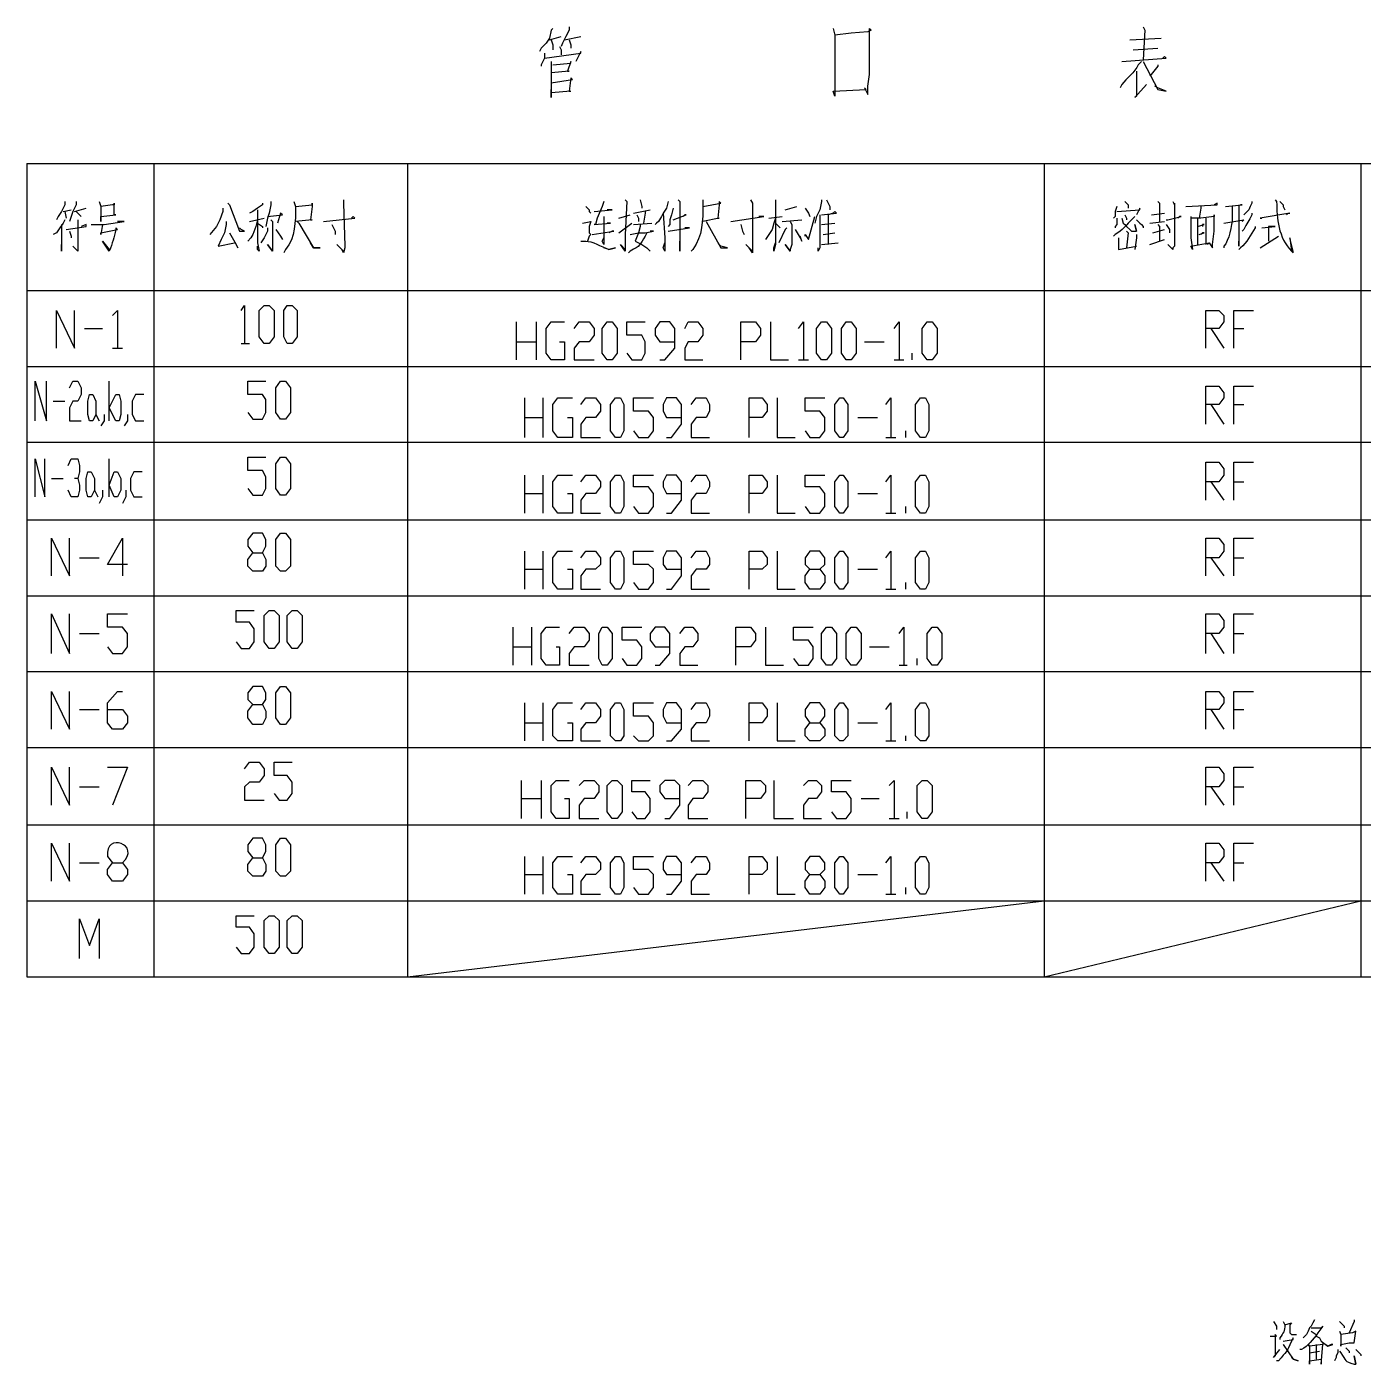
# Model space of a CAD drawing. Header units: millimetres. Extents: x -2210 to 6171, y -6737 to 5572.
# Drawn here: x 3681 to 5258, y -1599 to -21 of the extents above; entities that cross this region are included whole.
import ezdxf

# ---------------------------------------------------------------- set-up
doc = ezdxf.new("R2010")
doc.units = ezdxf.units.MM
doc.layers.add('1', color=7, linetype='Continuous')

msp = doc.modelspace()

# ---------------------------------------------------------------- linework, layer by layer
at = {"layer": '1', "color": 0, "lineweight": 25}
for points in [[(4301.5, -23.2), (4299.6, -25.1), (4297.7, -34.9), (4293.8, -40.7), (4291.8, -42.7), (4287.9, -46.5), (4286, -50.4)], [(4321, -21.3), (4321, -25.1), (4317.1, -32.9), (4313.2, -40.7), (4311.3, -44.6)], [(4632.3, -23.2), (4634.2, -31), (4634.2, -87.4), (4634.2, -103), (4632.3, -97.1), (4671.2, -95.2), (4669.3, -93.2), (4673.1, -101), (4673.1, -91.3), (4675.1, -77.7), (4675.1, -62.1), (4675.1, -23.2), (4677, -25.1), (4673.1, -27.1), (4653.7, -29), (4653.7, -29), (4634.2, -31)], [(4998, -21.3), (5000, -25.1), (4998, -60.2)], [(4297.7, -36.8), (4311.3, -32.9)], [(4299.6, -36.8), (4301.5, -42.7), (4301.5, -48.5)], [(4309.3, -44.6), (4311.3, -48.5), (4311.3, -54.3)], [(4315.2, -36.8), (4334.6, -32.9)], [(4321, -36.8), (4322.9, -42.7), (4322.9, -46.5)], [(4982.5, -36.8), (5019.4, -34.9)], [(4986.4, -48.5), (5015.6, -46.5)], [(4291.8, -52.4), (4291.8, -56.3), (4291.8, -58.2), (4289.9, -62.1), (4287.9, -66), (4287.9, -67.9)], [(4291.8, -58.2), (4334.6, -52.4), (4334.6, -50.4), (4328.8, -62.1)], [(4299.6, -62.1), (4299.6, -66), (4299.6, -81.6), (4299.6, -104.9), (4299.6, -95.2)], [(4301.5, -66), (4322.9, -64.1), (4322.9, -62.1), (4319.1, -73.8), (4321, -73.8), (4299.6, -75.7)], [(4972.8, -62.1), (5025.3, -58.2), (5023.3, -56.3), (5021.4, -58.2)], [(4998, -62.1), (5015.6, -95.2), (5025.3, -97.1), (5015.6, -93.2), (5011.7, -91.3)], [(4990.3, -73.8), (4990.3, -75.7), (4990.3, -103), (4988.3, -104.9), (5001.9, -89.3)], [(5015.6, -66), (5015.6, -67.9), (5005.8, -79.6)], [(4299.6, -87.4), (4324.9, -83.5), (4322.9, -81.6), (4321, -97.1), (4322.9, -97.1), (4299.6, -99.1)], [(3680.9, -182.7), (5630.3, -182.7)], [(3680.9, -182.7), (3680.9, -1141.9)], [(3830.7, -182.7), (3830.7, -1141.9)], [(4130.3, -182.7), (4130.3, -1141.9)], [(4881.3, -182.7), (4881.3, -1141.9)], [(5254.9, -182.7), (5254.9, -1141.9)], [(3725.7, -227.5), (3725.7, -231.4), (3721.8, -239.2), (3717.9, -245), (3715.9, -248.9)], [(3739.3, -227.5), (3739.3, -231.4), (3735.4, -239.2), (3733.5, -245), (3731.5, -250.8)], [(3737.3, -239.2), (3751, -235.3)], [(3766.5, -227.5), (3768.5, -233.3), (3768.5, -250.8), (3768.5, -245), (3786, -243), (3784, -243), (3784, -231.4), (3784, -229.4), (3784, -231.4), (3782.1, -231.4), (3768.5, -233.3)], [(3912.4, -235.3), (3912.4, -239.2), (3908.6, -248.9), (3904.7, -256.7), (3896.9, -266.4)], [(3918.3, -229.4), (3920.2, -231.4), (3931.9, -262.5), (3937.7, -262.5), (3933.8, -260.6), (3931.9, -258.6)], [(3959.1, -229.4), (3959.1, -231.4), (3953.3, -235.3), (3947.5, -239.2), (3943.6, -241.1)], [(3968.9, -227.5), (3968.9, -231.4), (3966.9, -241.1), (3965, -246.9), (3963, -256.7)], [(3998, -233.3), (4017.5, -231.4), (4017.5, -229.4), (4017.5, -233.3), (4015.6, -248.9), (4017.5, -248.9), (4017.5, -248.9), (3998, -250.8)], [(4054.5, -225.5), (4054.5, -229.4), (4056.4, -280), (4056.4, -282), (4054.5, -287.8), (4052.5, -283.9), (4050.6, -282), (4046.7, -278.1), (4054.5, -285.8)], [(4340.5, -233.3), (4344.3, -237.2), (4344.3, -239.2), (4346.3, -241.1)], [(4361.9, -227.5), (4359.9, -233.3), (4354.1, -246.9), (4352.1, -254.7), (4350.2, -254.7), (4369.6, -252.8), (4367.7, -252.8), (4365.7, -252.8)], [(4387.1, -225.5), (4389.1, -227.5), (4389.1, -227.5), (4387.1, -266.4), (4387.1, -283.9), (4387.1, -285.8), (4381.3, -278.1), (4387.1, -283.9)], [(4404.7, -225.5), (4406.6, -233.3), (4406.6, -235.3)], [(4437.7, -227.5), (4435.8, -235.3), (4431.9, -241.1), (4430, -245), (4426.1, -250.8), (4424.1, -252.8), (4422.2, -254.7)], [(4443.6, -235.3), (4441.6, -243), (4439.7, -248.9), (4439.7, -254.7), (4437.7, -256.7)], [(4449.4, -225.5), (4451.4, -227.5), (4451.4, -227.5), (4451.4, -285.8), (4451.4, -274.2)], [(4478.6, -233.3), (4500, -229.4), (4498, -227.5), (4498, -231.4), (4496.1, -246.9), (4498, -246.9), (4498, -246.9), (4478.6, -250.8)], [(4535, -225.5), (4537, -229.4), (4537, -280), (4537, -280), (4537, -287.8), (4533.1, -282), (4533.1, -282), (4529.2, -278.1), (4537, -285.8)], [(4564.2, -225.5), (4564.2, -278.1), (4562.2, -285.8), (4562.2, -282), (4564.2, -276.1)], [(4575.9, -237.2), (4589.5, -233.3)], [(4599.2, -235.3), (4603.1, -241.1), (4605, -245)], [(4618.7, -225.5), (4618.7, -227.5), (4616.7, -237.2), (4612.8, -245), (4610.9, -252.8)], [(4624.5, -225.5), (4628.4, -233.3), (4628.4, -237.2)], [(4966.9, -233.3), (4965, -239.2), (4965, -245), (4963, -246.9)], [(4966.9, -239.2), (4994.2, -237.2), (4994.2, -235.3), (4990.3, -243)], [(4976.6, -227.5), (4980.5, -231.4), (4980.5, -233.3), (4980.5, -235.3)], [(5015.6, -227.5), (5017.5, -229.4), (5017.5, -229.4), (5017.5, -250.8)], [(5033.1, -227.5), (5035, -231.4), (5035, -229.4), (5035, -280), (5033.1, -282), (5033.1, -283.9), (5027.2, -278.1), (5033.1, -283.9)], [(5048.6, -233.3), (5085.6, -231.4), (5085.6, -229.4), (5081.7, -231.4)], [(5066.1, -233.3), (5066.1, -235.3), (5064.2, -246.9)], [(5095.3, -233.3), (5114.8, -231.4), (5114.8, -231.4), (5112.8, -231.4)], [(5110.9, -231.4), (5110.9, -280), (5110.9, -274.2)], [(5126.4, -227.5), (5126.4, -229.4), (5124.5, -233.3), (5122.6, -237.2), (5118.7, -241.1), (5116.7, -243)], [(5159.5, -227.5), (5163.4, -231.4), (5163.4, -233.3), (5165.4, -237.2)], [(3725.7, -248.9), (3723.7, -252.8), (3719.8, -258.6), (3715.9, -264.4), (3712.1, -266.4)], [(3723.7, -239.2), (3723.7, -239.2), (3733.5, -237.2)], [(3725.7, -239.2), (3727.6, -246.9)], [(3741.2, -248.9), (3741.2, -285.8), (3735.4, -280), (3741.2, -285.8)], [(3739.3, -239.2), (3745.1, -245)], [(3756.8, -254.7), (3762.6, -254.7), (3772.4, -254.7), (3795.7, -250.8), (3791.8, -250.8), (3787.9, -250.8)], [(3916.3, -250.8), (3916.3, -254.7), (3914.4, -264.4), (3914.4, -264.4), (3910.5, -272.2), (3906.6, -280), (3906.6, -280), (3926.1, -276.1)], [(3953.3, -248.9), (3951.4, -256.7), (3947.5, -266.4), (3945.5, -270.3), (3941.6, -274.2)], [(3943.6, -250.8), (3961.1, -246.9)], [(3953.3, -237.2), (3953.3, -276.1), (3955.2, -285.8), (3953.3, -283.9), (3953.3, -280)], [(3965, -245), (3982.5, -243), (3980.5, -241.1), (3976.6, -252.8)], [(3968.9, -248.9), (3970.8, -250.8), (3970.8, -250.8), (3970.8, -276.1), (3970.8, -283.9), (3970.8, -285.8), (3965, -278.1), (3970.8, -285.8)], [(4000, -250.8), (4001.9, -252.8), (4019.4, -282), (4019.4, -282), (4027.2, -282), (4019.4, -282), (4015.6, -276.1)], [(4031.1, -250.8), (4068.1, -246.9), (4066.1, -245), (4064.2, -246.9)], [(4336.6, -252.8), (4346.3, -250.8), (4346.3, -250.8), (4344.3, -256.7), (4344.3, -262.5), (4344.3, -264.4), (4346.3, -266.4), (4344.3, -268.3), (4342.4, -274.2)], [(4350.2, -239.2), (4371.6, -237.2), (4369.6, -237.2), (4365.7, -237.2)], [(4361.9, -245), (4361.9, -278.1), (4359.9, -274.2), (4361.9, -270.3)], [(4379.4, -246.9), (4393, -243)], [(4396.9, -241.1), (4416.3, -237.2)], [(4400.8, -243), (4402.7, -246.9), (4402.7, -250.8)], [(4410.5, -239.2), (4410.5, -241.1), (4408.6, -252.8)], [(4431.9, -241.1), (4433.8, -270.3), (4433.8, -285.8), (4431.9, -282), (4433.8, -276.1)], [(4443.6, -248.9), (4459.1, -243), (4457.2, -243), (4455.2, -245)], [(4482.5, -250.8), (4482.5, -250.8), (4500, -282), (4500, -282), (4507.8, -282), (4500, -280), (4496.1, -276.1)], [(4511.7, -250.8), (4550.6, -245), (4548.6, -245), (4544.7, -245)], [(4564.2, -246.9), (4562.2, -252.8), (4560.3, -260.6), (4556.4, -266.4), (4552.5, -272.2)], [(4556.4, -246.9), (4572, -245)], [(4572, -250.8), (4595.3, -248.9)], [(4581.7, -250.8), (4583.6, -254.7), (4583.6, -278.1), (4581.7, -283.9), (4581.7, -285.8), (4575.9, -278.1), (4581.7, -285.8)], [(4599.2, -268.3), (4599.2, -266.4), (4603.1, -272.2), (4610.9, -245)], [(4616.7, -243), (4616.7, -282), (4614.8, -285.8), (4614.8, -282)], [(4618.7, -243), (4636.2, -241.1), (4634.2, -239.2), (4632.3, -241.1), (4626.4, -243), (4626.4, -278.1)], [(4966.9, -246.9), (4966.9, -252.8), (4966.9, -254.7), (4965, -256.7), (4965, -258.6)], [(4972.8, -246.9), (4974.7, -252.8), (4976.6, -254.7), (4978.6, -256.7), (4982.5, -260.6), (4984.4, -262.5), (4988.3, -262.5), (4990.3, -262.5), (4988.3, -254.7), (4990.3, -262.5)], [(4976.6, -243), (4978.6, -246.9), (4978.6, -248.9)], [(4990.3, -248.9), (4994.2, -252.8), (4996.1, -254.7), (4998, -256.7), (4998, -258.6)], [(5005.8, -252.8), (5023.3, -250.8)], [(5007.8, -243), (5023.3, -241.1)], [(5025.3, -248.9), (5027.2, -248.9), (5042.8, -245), (5040.8, -245), (5038.9, -246.9)], [(5075.9, -276.1), (5079.8, -282), (5079.8, -278.1), (5081.7, -262.5), (5081.7, -243), (5081.7, -245), (5066.1, -246.9), (5054.5, -246.9)], [(5054.5, -245), (5054.5, -248.9), (5054.5, -270.3), (5056.4, -283.9), (5054.5, -280), (5075.9, -276.1), (5075.9, -276.1), (5073.9, -278.1)], [(5062.2, -246.9), (5062.2, -278.1)], [(5072, -246.9), (5072, -278.1)], [(5093.4, -252.8), (5116.7, -248.9), (5116.7, -248.9), (5114.8, -250.8)], [(5167.3, -243), (5169.3, -241.1), (5171.2, -241.1), (5136.2, -246.9), (5138.1, -246.9)], [(3721.8, -254.7), (3721.8, -285.8), (3721.8, -282), (3721.8, -278.1)], [(3727.6, -260.6), (3751, -256.7), (3751, -254.7), (3745.1, -256.7)], [(3731.5, -262.5), (3733.5, -268.3), (3733.5, -270.3)], [(3920.2, -264.4), (3928, -278.1), (3930, -282), (3928, -278.1)], [(3953.3, -252.8), (3959.1, -256.7), (3959.1, -258.6)], [(3965, -258.6), (3965, -262.5), (3961.1, -270.3), (3957.2, -276.1)], [(3974.7, -260.6), (3980.5, -268.3), (3982.5, -272.2)], [(4040.8, -254.7), (4044.7, -262.5), (4044.7, -266.4)], [(4348.2, -266.4), (4373.5, -262.5), (4371.6, -262.5), (4367.7, -264.4)], [(4379.4, -264.4), (4394.9, -252.8)], [(4393, -266.4), (4402.7, -264.4), (4410.5, -264.4), (4420.2, -262.5), (4416.3, -262.5)], [(4396.9, -254.7), (4418.3, -252.8)], [(4404.7, -254.7), (4404.7, -256.7), (4402.7, -264.4), (4398.8, -274.2), (4402.7, -276.1), (4406.6, -278.1), (4412.4, -282), (4416.3, -285.8)], [(4437.7, -262.5), (4463, -258.6), (4461.1, -258.6), (4457.2, -258.6)], [(4523.3, -254.7), (4525.3, -262.5), (4527.2, -266.4)], [(4564.2, -252.8), (4570, -258.6)], [(4577.8, -258.6), (4575.9, -260.6), (4568.1, -276.1)], [(4587.5, -260.6), (4593.4, -270.3), (4595.3, -274.2), (4593.4, -268.3)], [(4618.7, -254.7), (4634.2, -252.8)], [(4620.6, -266.4), (4634.2, -264.4)], [(4978.6, -262.5), (4980.5, -264.4), (4978.6, -282)], [(4990.3, -266.4), (4990.3, -270.3), (4988.3, -283.9)], [(5009.7, -264.4), (5023.3, -260.6)], [(5015.6, -254.7), (5017.5, -256.7), (5017.5, -274.2)], [(5025.3, -254.7), (5029.2, -260.6), (5029.2, -264.4)], [(5062.2, -256.7), (5070, -254.7), (5068.1, -254.7), (5068.1, -256.7)], [(5064.2, -266.4), (5070, -264.4), (5068.1, -264.4), (5066.1, -266.4)], [(5138.1, -258.6), (5153.7, -256.7), (5151.7, -256.7), (5145.9, -256.7), (5145.9, -260.6), (5145.9, -274.2)], [(4618.7, -278.1), (4638.1, -276.1)], [(4968.9, -270.3), (4968.9, -272.2), (4968.9, -283.9), (4968.9, -283.9), (4990.3, -280)], [(5005.8, -278.1), (5023.3, -272.2)], [(5136.2, -282), (5157.6, -268.3)], [(3680.9, -332.5), (5630.3, -332.5)], [(3715.9, -400.6), (3715.9, -355.9), (3737.3, -400.6), (3737.3, -355.9)], [(3782.1, -361.7), (3787.9, -355.9), (3787.9, -400.6)], [(3933.8, -355.9), (3937.7, -350), (3937.7, -394.8)], [(3961.1, -394.8), (3955.2, -387), (3955.2, -355.9), (3961.1, -350), (3966.9, -350), (3972.8, -355.9), (3972.8, -387), (3966.9, -394.8), (3961.1, -394.8)], [(3988.3, -394.8), (3984.4, -387), (3984.4, -355.9), (3988.3, -350), (3994.2, -350), (4000, -355.9), (4000, -387), (3994.2, -394.8), (3988.3, -394.8)], [(5072, -400.6), (5072, -355.9), (5087.5, -355.9), (5093.4, -361.7), (5093.4, -369.5), (5087.5, -377.3), (5072, -377.3)], [(5105, -400.6), (5105, -355.9), (5128.4, -355.9)], [(3749, -377.3), (3770.4, -377.3)], [(4258.7, -414.2), (4258.7, -369.5)], [(4282.1, -369.5), (4282.1, -414.2)], [(4309.3, -392.8), (4315.2, -392.8), (4315.2, -414.2), (4299.6, -414.2), (4293.8, -406.5), (4293.8, -377.3), (4299.6, -369.5), (4315.2, -369.5)], [(4326.8, -377.3), (4332.7, -369.5), (4344.3, -369.5), (4350.2, -377.3), (4350.2, -385.1), (4344.3, -392.8), (4332.7, -392.8), (4326.8, -400.6), (4326.8, -414.2), (4350.2, -414.2)], [(4365.7, -414.2), (4359.9, -406.5), (4359.9, -377.3), (4365.7, -369.5), (4371.6, -369.5), (4377.4, -377.3), (4377.4, -406.5), (4371.6, -414.2), (4365.7, -414.2)], [(4389.1, -406.5), (4394.9, -414.2), (4406.6, -414.2), (4410.5, -406.5), (4410.5, -392.8), (4406.6, -385.1), (4389.1, -385.1), (4389.1, -369.5), (4410.5, -369.5)], [(4428, -414.2), (4433.8, -414.2), (4445.5, -400.6), (4445.5, -377.3), (4439.7, -369.5), (4428, -369.5), (4422.2, -377.3), (4422.2, -385.1), (4428, -392.8), (4445.5, -392.8)], [(4457.2, -377.3), (4461.1, -369.5), (4472.8, -369.5), (4478.6, -377.3), (4478.6, -385.1), (4472.8, -392.8), (4461.1, -392.8), (4457.2, -400.6), (4457.2, -414.2), (4478.6, -414.2)], [(4523.3, -414.2), (4523.3, -369.5), (4540.8, -369.5), (4546.7, -377.3), (4546.7, -385.1), (4540.8, -392.8), (4523.3, -392.8)], [(4558.4, -369.5), (4558.4, -414.2), (4579.8, -414.2)], [(4591.4, -377.3), (4597.3, -369.5), (4597.3, -414.2)], [(4618.7, -414.2), (4612.8, -406.5), (4612.8, -377.3), (4618.7, -369.5), (4624.5, -369.5), (4630.3, -377.3), (4630.3, -406.5), (4624.5, -414.2), (4618.7, -414.2)], [(4647.8, -414.2), (4642, -406.5), (4642, -377.3), (4647.8, -369.5), (4653.7, -369.5), (4659.5, -377.3), (4659.5, -406.5), (4653.7, -414.2), (4647.8, -414.2)], [(4704.3, -377.3), (4710.1, -369.5), (4710.1, -414.2)], [(4743.2, -414.2), (4737.3, -406.5), (4737.3, -377.3), (4743.2, -369.5), (4749, -369.5), (4754.9, -377.3), (4754.9, -406.5), (4749, -414.2), (4743.2, -414.2)], [(5077.8, -377.3), (5093.4, -400.6)], [(5105, -377.3), (5116.7, -377.3)], [(4258.7, -392.8), (4282.1, -392.8)], [(4669.3, -392.8), (4692.6, -392.8)], [(3782.1, -400.6), (3793.8, -400.6)], [(3933.8, -394.8), (3943.6, -394.8)], [(4725.7, -414.2), (4725.7, -406.5)], [(3680.9, -422), (5630.3, -422)], [(4591.4, -414.2), (4603.1, -414.2)], [(4704.3, -414.2), (4715.9, -414.2)], [(3690.7, -486.2), (3690.7, -439.5), (3704.3, -486.2), (3704.3, -439.5)], [(3731.5, -447.3), (3735.4, -439.5), (3741.2, -439.5), (3745.1, -447.3), (3745.1, -455.1), (3741.2, -462.9), (3735.4, -462.9), (3731.5, -470.7), (3731.5, -486.2), (3745.1, -486.2)], [(3778.2, -486.2), (3778.2, -439.5)], [(3941.6, -476.5), (3947.5, -484.3), (3959.1, -484.3), (3963, -476.5), (3963, -460.9), (3959.1, -455.1), (3941.6, -455.1), (3941.6, -439.5), (3963, -439.5)], [(3980.5, -484.3), (3974.7, -476.5), (3974.7, -447.3), (3980.5, -439.5), (3986.4, -439.5), (3992.2, -447.3), (3992.2, -476.5), (3986.4, -484.3), (3980.5, -484.3)], [(3758.7, -486.2), (3754.9, -486.2), (3752.9, -478.5), (3752.9, -462.9), (3754.9, -455.1), (3758.7, -455.1), (3762.6, -462.9), (3762.6, -478.5), (3758.7, -486.2)], [(3778.2, -470.7), (3786, -455.1), (3789.9, -455.1), (3791.8, -462.9), (3791.8, -478.5), (3789.9, -486.2), (3786, -486.2), (3778.2, -470.7)], [(3819.1, -455.1), (3809.3, -455.1), (3805.4, -462.9), (3805.4, -478.5), (3809.3, -486.2), (3819.1, -486.2)], [(5072, -490.1), (5072, -445.4), (5087.5, -445.4), (5093.4, -453.2), (5093.4, -459), (5087.5, -466.8), (5072, -466.8)], [(5105, -490.1), (5105, -445.4), (5128.4, -445.4)], [(3712.1, -462.9), (3725.7, -462.9)], [(4268.5, -505.7), (4268.5, -459)], [(4289.9, -459), (4289.9, -505.7)], [(4319.1, -482.3), (4324.9, -482.3), (4324.9, -505.7), (4307.4, -505.7), (4301.5, -497.9), (4301.5, -466.8), (4307.4, -459), (4324.9, -459)], [(4334.6, -466.8), (4340.5, -459), (4352.1, -459), (4358, -466.8), (4358, -474.6), (4352.1, -482.3), (4340.5, -482.3), (4334.6, -490.1), (4334.6, -505.7), (4358, -505.7)], [(4375.5, -505.7), (4369.6, -497.9), (4369.6, -466.8), (4375.5, -459), (4381.3, -459), (4385.2, -466.8), (4385.2, -497.9), (4381.3, -505.7), (4375.5, -505.7)], [(4396.9, -497.9), (4402.7, -505.7), (4414.4, -505.7), (4420.2, -497.9), (4420.2, -482.3), (4414.4, -474.6), (4396.9, -474.6), (4396.9, -459), (4420.2, -459)], [(4435.8, -505.7), (4441.6, -505.7), (4453.3, -490.1), (4453.3, -466.8), (4447.5, -459), (4435.8, -459), (4431.9, -466.8), (4431.9, -474.6), (4435.8, -482.3), (4453.3, -482.3)], [(4465, -466.8), (4470.8, -459), (4482.5, -459), (4486.4, -466.8), (4486.4, -474.6), (4482.5, -482.3), (4470.8, -482.3), (4465, -490.1), (4465, -505.7), (4486.4, -505.7)], [(4533.1, -505.7), (4533.1, -459), (4548.6, -459), (4554.5, -466.8), (4554.5, -474.6), (4548.6, -482.3), (4533.1, -482.3)], [(4566.1, -459), (4566.1, -505.7), (4587.5, -505.7)], [(4599.2, -497.9), (4605, -505.7), (4616.7, -505.7), (4622.6, -497.9), (4622.6, -482.3), (4616.7, -474.6), (4599.2, -474.6), (4599.2, -459), (4622.6, -459)], [(4640.1, -505.7), (4634.2, -497.9), (4634.2, -466.8), (4640.1, -459), (4644, -459), (4649.8, -466.8), (4649.8, -497.9), (4644, -505.7), (4640.1, -505.7)], [(4694.5, -466.8), (4700.4, -459), (4700.4, -505.7)], [(4735.4, -505.7), (4729.6, -497.9), (4729.6, -466.8), (4735.4, -459), (4741.2, -459), (4745.1, -466.8), (4745.1, -497.9), (4741.2, -505.7), (4735.4, -505.7)], [(5077.8, -466.8), (5093.4, -490.1)], [(5105, -466.8), (5116.7, -466.8)], [(3762.6, -478.5), (3766.5, -486.2)], [(3772.4, -478.5), (3772.4, -486.2), (3768.5, -492.1)], [(3799.6, -478.5), (3799.6, -486.2), (3795.7, -492.1)], [(4268.5, -482.3), (4289.9, -482.3)], [(4661.5, -482.3), (4684.8, -482.3)], [(4717.9, -505.7), (4717.9, -497.9)], [(3680.9, -511.5), (5630.3, -511.5)], [(4694.5, -505.7), (4706.2, -505.7)], [(3690.7, -575.7), (3690.7, -531), (3702.3, -575.7), (3702.3, -531)], [(3729.6, -538.8), (3733.5, -531), (3741.2, -531), (3743.2, -538.8), (3743.2, -546.5), (3741.2, -554.3), (3737.3, -554.3)], [(3778.2, -575.7), (3778.2, -531)], [(3941.6, -566), (3947.5, -573.8), (3959.1, -573.8), (3963, -566), (3963, -552.4), (3959.1, -544.6), (3941.6, -544.6), (3941.6, -529), (3963, -529)], [(3980.5, -573.8), (3974.7, -566), (3974.7, -536.8), (3980.5, -529), (3986.4, -529), (3992.2, -536.8), (3992.2, -566), (3986.4, -573.8), (3980.5, -573.8)], [(5072, -579.6), (5072, -534.9), (5087.5, -534.9), (5093.4, -542.7), (5093.4, -550.4), (5087.5, -558.2), (5072, -558.2)], [(5105, -579.6), (5105, -534.9), (5128.4, -534.9)], [(3756.8, -575.7), (3752.9, -575.7), (3751, -567.9), (3751, -554.3), (3752.9, -546.5), (3756.8, -546.5), (3760.7, -554.3), (3760.7, -567.9), (3756.8, -575.7)], [(3778.2, -562.1), (3784, -546.5), (3787.9, -546.5), (3791.8, -554.3), (3791.8, -567.9), (3787.9, -575.7), (3784, -575.7), (3778.2, -562.1)], [(3817.1, -546.5), (3807.4, -546.5), (3803.5, -554.3), (3803.5, -567.9), (3807.4, -575.7), (3817.1, -575.7)], [(4268.5, -595.2), (4268.5, -550.4)], [(4289.9, -550.4), (4289.9, -595.2)], [(4319.1, -571.8), (4324.9, -571.8), (4324.9, -595.2), (4307.4, -595.2), (4301.5, -587.4), (4301.5, -558.2), (4307.4, -550.4), (4324.9, -550.4)], [(4334.6, -558.2), (4340.5, -550.4), (4352.1, -550.4), (4358, -558.2), (4358, -564.1), (4352.1, -571.8), (4340.5, -571.8), (4334.6, -579.6), (4334.6, -595.2), (4358, -595.2)], [(4375.5, -595.2), (4369.6, -587.4), (4369.6, -558.2), (4375.5, -550.4), (4381.3, -550.4), (4385.2, -558.2), (4385.2, -587.4), (4381.3, -595.2), (4375.5, -595.2)], [(4396.9, -587.4), (4402.7, -595.2), (4414.4, -595.2), (4420.2, -587.4), (4420.2, -571.8), (4414.4, -564.1), (4396.9, -564.1), (4396.9, -550.4), (4420.2, -550.4)], [(4435.8, -595.2), (4441.6, -595.2), (4453.3, -579.6), (4453.3, -558.2), (4447.5, -550.4), (4435.8, -550.4), (4431.9, -558.2), (4431.9, -564.1), (4435.8, -571.8), (4453.3, -571.8)], [(4465, -558.2), (4470.8, -550.4), (4482.5, -550.4), (4486.4, -558.2), (4486.4, -564.1), (4482.5, -571.8), (4470.8, -571.8), (4465, -579.6), (4465, -595.2), (4486.4, -595.2)], [(4533.1, -595.2), (4533.1, -550.4), (4548.6, -550.4), (4554.5, -558.2), (4554.5, -564.1), (4548.6, -571.8), (4533.1, -571.8)], [(4566.1, -550.4), (4566.1, -595.2), (4587.5, -595.2)], [(4599.2, -587.4), (4605, -595.2), (4616.7, -595.2), (4622.6, -587.4), (4622.6, -571.8), (4616.7, -564.1), (4599.2, -564.1), (4599.2, -550.4), (4622.6, -550.4)], [(4640.1, -595.2), (4634.2, -587.4), (4634.2, -558.2), (4640.1, -550.4), (4644, -550.4), (4649.8, -558.2), (4649.8, -587.4), (4644, -595.2), (4640.1, -595.2)], [(4694.5, -558.2), (4700.4, -550.4), (4700.4, -595.2)], [(4735.4, -595.2), (4729.6, -587.4), (4729.6, -558.2), (4735.4, -550.4), (4741.2, -550.4), (4745.1, -558.2), (4745.1, -587.4), (4741.2, -595.2), (4735.4, -595.2)], [(3710.1, -554.3), (3723.7, -554.3)], [(3741.2, -554.3), (3743.2, -562.1), (3743.2, -567.9), (3741.2, -575.7), (3733.5, -575.7), (3729.6, -567.9)], [(3760.7, -567.9), (3764.6, -575.7)], [(3770.4, -567.9), (3770.4, -575.7), (3766.5, -583.5)], [(3797.7, -567.9), (3797.7, -575.7), (3793.8, -583.5)], [(5077.8, -558.2), (5093.4, -579.6)], [(5105, -558.2), (5116.7, -558.2)], [(4268.5, -571.8), (4289.9, -571.8)], [(4661.5, -571.8), (4684.8, -571.8)], [(4694.5, -595.2), (4706.2, -595.2)], [(4717.9, -595.2), (4717.9, -587.4)], [(3680.9, -603), (5630.3, -603)], [(3710.1, -669.1), (3710.1, -624.4), (3731.5, -669.1), (3731.5, -624.4)], [(3799.6, -655.5), (3776.3, -655.5), (3793.8, -624.4), (3793.8, -669.1)], [(3947.5, -663.3), (3941.6, -657.4), (3941.6, -649.7), (3947.5, -641.9), (3959.1, -641.9), (3963, -634.1), (3963, -626.3), (3959.1, -618.5), (3947.5, -618.5), (3941.6, -626.3), (3941.6, -634.1), (3947.5, -641.9)], [(3980.5, -663.3), (3974.7, -657.4), (3974.7, -626.3), (3980.5, -618.5), (3986.4, -618.5), (3992.2, -626.3), (3992.2, -657.4), (3986.4, -663.3), (3980.5, -663.3)], [(5072, -669.1), (5072, -624.4), (5087.5, -624.4), (5093.4, -632.1), (5093.4, -639.9), (5087.5, -647.7), (5072, -647.7)], [(5105, -669.1), (5105, -624.4), (5128.4, -624.4)], [(3959.1, -641.9), (3963, -649.7), (3963, -657.4), (3959.1, -663.3), (3947.5, -663.3)], [(4268.5, -684.7), (4268.5, -639.9)], [(4289.9, -639.9), (4289.9, -684.7)], [(4319.1, -661.3), (4324.9, -661.3), (4324.9, -684.7), (4307.4, -684.7), (4301.5, -676.9), (4301.5, -647.7), (4307.4, -639.9), (4324.9, -639.9)], [(4334.6, -647.7), (4340.5, -639.9), (4352.1, -639.9), (4358, -647.7), (4358, -655.5), (4352.1, -661.3), (4340.5, -661.3), (4334.6, -669.1), (4334.6, -684.7), (4358, -684.7)], [(4375.5, -684.7), (4369.6, -676.9), (4369.6, -647.7), (4375.5, -639.9), (4381.3, -639.9), (4385.2, -647.7), (4385.2, -676.9), (4381.3, -684.7), (4375.5, -684.7)], [(4396.9, -676.9), (4402.7, -684.7), (4414.4, -684.7), (4420.2, -676.9), (4420.2, -661.3), (4414.4, -655.5), (4396.9, -655.5), (4396.9, -639.9), (4420.2, -639.9)], [(4435.8, -684.7), (4441.6, -684.7), (4453.3, -669.1), (4453.3, -647.7), (4447.5, -639.9), (4435.8, -639.9), (4431.9, -647.7), (4431.9, -655.5), (4435.8, -661.3), (4453.3, -661.3)], [(4465, -647.7), (4470.8, -639.9), (4482.5, -639.9), (4486.4, -647.7), (4486.4, -655.5), (4482.5, -661.3), (4470.8, -661.3), (4465, -669.1), (4465, -684.7), (4486.4, -684.7)], [(4533.1, -684.7), (4533.1, -639.9), (4548.6, -639.9), (4554.5, -647.7), (4554.5, -655.5), (4548.6, -661.3), (4533.1, -661.3)], [(4566.1, -639.9), (4566.1, -684.7), (4587.5, -684.7)], [(4605, -684.7), (4599.2, -676.9), (4599.2, -669.1), (4605, -661.3), (4616.7, -661.3), (4622.6, -655.5), (4622.6, -647.7), (4616.7, -639.9), (4605, -639.9), (4599.2, -647.7), (4599.2, -655.5), (4605, -661.3)], [(4640.1, -684.7), (4634.2, -676.9), (4634.2, -647.7), (4640.1, -639.9), (4644, -639.9), (4649.8, -647.7), (4649.8, -676.9), (4644, -684.7), (4640.1, -684.7)], [(4694.5, -647.7), (4700.4, -639.9), (4700.4, -684.7)], [(4735.4, -684.7), (4729.6, -676.9), (4729.6, -647.7), (4735.4, -639.9), (4741.2, -639.9), (4745.1, -647.7), (4745.1, -676.9), (4741.2, -684.7), (4735.4, -684.7)], [(3743.2, -647.7), (3766.5, -647.7)], [(4268.5, -661.3), (4289.9, -661.3)], [(4616.7, -661.3), (4622.6, -669.1), (4622.6, -676.9), (4616.7, -684.7), (4605, -684.7)], [(4661.5, -661.3), (4684.8, -661.3)], [(5077.8, -647.7), (5093.4, -669.1)], [(5105, -647.7), (5116.7, -647.7)], [(4717.9, -684.7), (4717.9, -676.9)], [(3680.9, -692.5), (5630.3, -692.5)], [(4694.5, -684.7), (4706.2, -684.7)], [(3928, -746.9), (3933.8, -754.7), (3943.6, -754.7), (3949.4, -746.9), (3949.4, -731.4), (3943.6, -723.6), (3928, -723.6), (3928, -710), (3949.4, -710)], [(3966.9, -754.7), (3961.1, -746.9), (3961.1, -715.8), (3966.9, -710), (3972.8, -710), (3978.6, -715.8), (3978.6, -746.9), (3972.8, -754.7), (3966.9, -754.7)], [(3994.2, -754.7), (3988.3, -746.9), (3988.3, -715.8), (3994.2, -710), (4000, -710), (4005.8, -715.8), (4005.8, -746.9), (4000, -754.7), (3994.2, -754.7)], [(3710.1, -760.6), (3710.1, -713.9), (3731.5, -760.6), (3731.5, -713.9)], [(3776.3, -752.8), (3782.1, -760.6), (3793.8, -760.6), (3799.6, -752.8), (3799.6, -737.2), (3793.8, -729.4), (3776.3, -729.4), (3776.3, -713.9), (3799.6, -713.9)], [(5072, -760.6), (5072, -713.9), (5087.5, -713.9), (5093.4, -721.6), (5093.4, -729.4), (5087.5, -737.2), (5072, -737.2)], [(5105, -760.6), (5105, -713.9), (5128.4, -713.9)], [(3743.2, -737.2), (3766.5, -737.2)], [(4254.9, -774.2), (4254.9, -729.4)], [(4276.3, -729.4), (4276.3, -774.2)], [(4305.4, -752.8), (4309.3, -752.8), (4309.3, -774.2), (4293.8, -774.2), (4287.9, -766.4), (4287.9, -737.2), (4293.8, -729.4), (4309.3, -729.4)], [(4321, -737.2), (4326.8, -729.4), (4338.5, -729.4), (4344.3, -737.2), (4344.3, -745), (4338.5, -752.8), (4326.8, -752.8), (4321, -760.6), (4321, -774.2), (4344.3, -774.2)], [(4359.9, -774.2), (4356, -766.4), (4356, -737.2), (4359.9, -729.4), (4365.7, -729.4), (4371.6, -737.2), (4371.6, -766.4), (4365.7, -774.2), (4359.9, -774.2)], [(4383.3, -766.4), (4389.1, -774.2), (4400.8, -774.2), (4406.6, -766.4), (4406.6, -752.8), (4400.8, -745), (4383.3, -745), (4383.3, -729.4), (4406.6, -729.4)], [(4422.2, -774.2), (4428, -774.2), (4439.7, -760.6), (4439.7, -737.2), (4433.8, -729.4), (4422.2, -729.4), (4416.3, -737.2), (4416.3, -745), (4422.2, -752.8), (4439.7, -752.8)], [(4451.4, -737.2), (4457.2, -729.4), (4466.9, -729.4), (4472.8, -737.2), (4472.8, -745), (4466.9, -752.8), (4457.2, -752.8), (4451.4, -760.6), (4451.4, -774.2), (4472.8, -774.2)], [(4517.5, -774.2), (4517.5, -729.4), (4535, -729.4), (4540.8, -737.2), (4540.8, -745), (4535, -752.8), (4517.5, -752.8)], [(4552.5, -729.4), (4552.5, -774.2), (4573.9, -774.2)], [(4585.6, -766.4), (4591.4, -774.2), (4603.1, -774.2), (4608.9, -766.4), (4608.9, -752.8), (4603.1, -745), (4585.6, -745), (4585.6, -729.4), (4608.9, -729.4)], [(4624.5, -774.2), (4618.7, -766.4), (4618.7, -737.2), (4624.5, -729.4), (4630.3, -729.4), (4636.2, -737.2), (4636.2, -766.4), (4630.3, -774.2), (4624.5, -774.2)], [(4653.7, -774.2), (4647.8, -766.4), (4647.8, -737.2), (4653.7, -729.4), (4659.5, -729.4), (4665.4, -737.2), (4665.4, -766.4), (4659.5, -774.2), (4653.7, -774.2)], [(4710.1, -737.2), (4715.9, -729.4), (4715.9, -774.2)], [(4749, -774.2), (4743.2, -766.4), (4743.2, -737.2), (4749, -729.4), (4754.9, -729.4), (4760.7, -737.2), (4760.7, -766.4), (4754.9, -774.2), (4749, -774.2)], [(5077.8, -737.2), (5093.4, -760.6)], [(5105, -737.2), (5116.7, -737.2)], [(4254.9, -752.8), (4276.3, -752.8)], [(4675.1, -752.8), (4698.4, -752.8)], [(4731.5, -774.2), (4731.5, -766.4)], [(3680.9, -782), (5630.3, -782)], [(4710.1, -774.2), (4719.8, -774.2)], [(3947.5, -844.2), (3941.6, -836.4), (3941.6, -828.6), (3947.5, -820.9), (3959.1, -820.9), (3963, -815), (3963, -807.2), (3959.1, -799.5), (3947.5, -799.5), (3941.6, -807.2), (3941.6, -815), (3947.5, -820.9)], [(3980.5, -844.2), (3974.7, -836.4), (3974.7, -807.2), (3980.5, -799.5), (3986.4, -799.5), (3992.2, -807.2), (3992.2, -836.4), (3986.4, -844.2), (3980.5, -844.2)], [(3710.1, -850), (3710.1, -805.3), (3731.5, -850), (3731.5, -805.3)], [(3776.3, -826.7), (3793.8, -826.7), (3799.6, -834.5), (3799.6, -842.3), (3793.8, -850), (3782.1, -850), (3776.3, -842.3), (3776.3, -818.9), (3787.9, -805.3), (3793.8, -805.3)], [(4268.5, -863.7), (4268.5, -818.9)], [(4289.9, -818.9), (4289.9, -863.7)], [(4319.1, -842.3), (4324.9, -842.3), (4324.9, -863.7), (4307.4, -863.7), (4301.5, -857.8), (4301.5, -826.7), (4307.4, -818.9), (4324.9, -818.9)], [(4334.6, -826.7), (4340.5, -818.9), (4352.1, -818.9), (4358, -826.7), (4358, -834.5), (4352.1, -842.3), (4340.5, -842.3), (4334.6, -850), (4334.6, -863.7), (4358, -863.7)], [(4375.5, -863.7), (4369.6, -857.8), (4369.6, -826.7), (4375.5, -818.9), (4381.3, -818.9), (4385.2, -826.7), (4385.2, -857.8), (4381.3, -863.7), (4375.5, -863.7)], [(4396.9, -857.8), (4402.7, -863.7), (4414.4, -863.7), (4420.2, -857.8), (4420.2, -842.3), (4414.4, -834.5), (4396.9, -834.5), (4396.9, -818.9), (4420.2, -818.9)], [(4435.8, -863.7), (4441.6, -863.7), (4453.3, -850), (4453.3, -826.7), (4447.5, -818.9), (4435.8, -818.9), (4431.9, -826.7), (4431.9, -834.5), (4435.8, -842.3), (4453.3, -842.3)], [(4465, -826.7), (4470.8, -818.9), (4482.5, -818.9), (4486.4, -826.7), (4486.4, -834.5), (4482.5, -842.3), (4470.8, -842.3), (4465, -850), (4465, -863.7), (4486.4, -863.7)], [(4533.1, -863.7), (4533.1, -818.9), (4548.6, -818.9), (4554.5, -826.7), (4554.5, -834.5), (4548.6, -842.3), (4533.1, -842.3)], [(4566.1, -818.9), (4566.1, -863.7), (4587.5, -863.7)], [(4605, -863.7), (4599.2, -857.8), (4599.2, -850), (4605, -842.3), (4616.7, -842.3), (4622.6, -834.5), (4622.6, -826.7), (4616.7, -818.9), (4605, -818.9), (4599.2, -826.7), (4599.2, -834.5), (4605, -842.3)], [(4640.1, -863.7), (4634.2, -857.8), (4634.2, -826.7), (4640.1, -818.9), (4644, -818.9), (4649.8, -826.7), (4649.8, -857.8), (4644, -863.7), (4640.1, -863.7)], [(4694.5, -826.7), (4700.4, -818.9), (4700.4, -863.7)], [(4735.4, -863.7), (4729.6, -857.8), (4729.6, -826.7), (4735.4, -818.9), (4741.2, -818.9), (4745.1, -826.7), (4745.1, -857.8), (4741.2, -863.7), (4735.4, -863.7)], [(5072, -850), (5072, -805.3), (5087.5, -805.3), (5093.4, -813.1), (5093.4, -818.9), (5087.5, -826.7), (5072, -826.7)], [(5105, -850), (5105, -805.3), (5128.4, -805.3)], [(3743.2, -826.7), (3766.5, -826.7)], [(3959.1, -820.9), (3963, -828.6), (3963, -836.4), (3959.1, -844.2), (3947.5, -844.2)], [(5077.8, -826.7), (5093.4, -850)], [(5105, -826.7), (5116.7, -826.7)], [(4268.5, -842.3), (4289.9, -842.3)], [(4616.7, -842.3), (4622.6, -850), (4622.6, -857.8), (4616.7, -863.7), (4605, -863.7)], [(4661.5, -842.3), (4684.8, -842.3)], [(4694.5, -863.7), (4706.2, -863.7)], [(4717.9, -863.7), (4717.9, -857.8)], [(3680.9, -871.4), (5630.3, -871.4)], [(3710.1, -939.5), (3710.1, -894.8), (3731.5, -939.5), (3731.5, -894.8)], [(3776.3, -894.8), (3799.6, -894.8), (3782.1, -939.5)], [(3937.7, -896.7), (3943.6, -889), (3955.2, -889), (3961.1, -896.7), (3961.1, -904.5), (3955.2, -912.3), (3943.6, -912.3), (3937.7, -918.1), (3937.7, -933.7), (3961.1, -933.7)], [(3972.8, -925.9), (3978.6, -933.7), (3988.3, -933.7), (3994.2, -925.9), (3994.2, -912.3), (3988.3, -904.5), (3972.8, -904.5), (3972.8, -889), (3994.2, -889)], [(5072, -939.5), (5072, -894.8), (5087.5, -894.8), (5093.4, -902.6), (5093.4, -910.4), (5087.5, -918.1), (5072, -918.1)], [(5105, -939.5), (5105, -894.8), (5128.4, -894.8)], [(4264.6, -955.1), (4264.6, -910.4)], [(4287.9, -910.4), (4287.9, -955.1)], [(4315.2, -931.8), (4321, -931.8), (4321, -955.1), (4305.4, -955.1), (4299.6, -947.3), (4299.6, -916.2), (4305.4, -910.4), (4321, -910.4)], [(4332.7, -916.2), (4338.5, -910.4), (4350.2, -910.4), (4356, -916.2), (4356, -924), (4350.2, -931.8), (4338.5, -931.8), (4332.7, -939.5), (4332.7, -955.1), (4356, -955.1)], [(4371.6, -955.1), (4365.7, -947.3), (4365.7, -916.2), (4371.6, -910.4), (4377.4, -910.4), (4383.3, -916.2), (4383.3, -947.3), (4377.4, -955.1), (4371.6, -955.1)], [(4394.9, -947.3), (4400.8, -955.1), (4410.5, -955.1), (4416.3, -947.3), (4416.3, -931.8), (4410.5, -924), (4394.9, -924), (4394.9, -910.4), (4416.3, -910.4)], [(4433.8, -955.1), (4439.7, -955.1), (4451.4, -939.5), (4451.4, -916.2), (4445.5, -910.4), (4433.8, -910.4), (4428, -916.2), (4428, -924), (4433.8, -931.8), (4451.4, -931.8)], [(4461.1, -916.2), (4466.9, -910.4), (4478.6, -910.4), (4484.4, -916.2), (4484.4, -924), (4478.6, -931.8), (4466.9, -931.8), (4461.1, -939.5), (4461.1, -955.1), (4484.4, -955.1)], [(4529.2, -955.1), (4529.2, -910.4), (4546.7, -910.4), (4552.5, -916.2), (4552.5, -924), (4546.7, -931.8), (4529.2, -931.8)], [(4562.2, -910.4), (4562.2, -955.1), (4585.6, -955.1)], [(4597.3, -916.2), (4603.1, -910.4), (4612.8, -910.4), (4618.7, -916.2), (4618.7, -924), (4612.8, -931.8), (4603.1, -931.8), (4597.3, -939.5), (4597.3, -955.1), (4618.7, -955.1)], [(4630.3, -947.3), (4636.2, -955.1), (4647.8, -955.1), (4653.7, -947.3), (4653.7, -931.8), (4647.8, -924), (4630.3, -924), (4630.3, -910.4), (4653.7, -910.4)], [(4698.4, -916.2), (4704.3, -910.4), (4704.3, -955.1)], [(4737.3, -955.1), (4731.5, -947.3), (4731.5, -916.2), (4737.3, -910.4), (4743.2, -910.4), (4749, -916.2), (4749, -947.3), (4743.2, -955.1), (4737.3, -955.1)], [(3743.2, -918.1), (3766.5, -918.1)], [(5077.8, -918.1), (5093.4, -939.5)], [(5105, -918.1), (5116.7, -918.1)], [(4264.6, -931.8), (4287.9, -931.8)], [(4665.4, -931.8), (4686.8, -931.8)], [(4698.4, -955.1), (4710.1, -955.1)], [(4719.8, -955.1), (4719.8, -947.3)], [(3680.9, -962.9), (5630.3, -962.9)], [(3710.1, -1029), (3710.1, -984.3), (3731.5, -1029), (3731.5, -984.3)], [(3947.5, -1023.2), (3941.6, -1017.4), (3941.6, -1009.6), (3947.5, -1001.8), (3959.1, -1001.8), (3963, -994), (3963, -986.2), (3959.1, -978.5), (3947.5, -978.5), (3941.6, -986.2), (3941.6, -994), (3947.5, -1001.8)], [(3980.5, -1023.2), (3974.7, -1017.4), (3974.7, -986.2), (3980.5, -978.5), (3986.4, -978.5), (3992.2, -986.2), (3992.2, -1017.4), (3986.4, -1023.2), (3980.5, -1023.2)], [(5072, -1029), (5072, -984.3), (5087.5, -984.3), (5093.4, -992.1), (5093.4, -999.9), (5087.5, -1007.6), (5072, -1007.6)], [(5105, -1029), (5105, -984.3), (5128.4, -984.3)], [(3743.2, -1007.6), (3766.5, -1007.6)], [(3793.8, -1007.6), (3799.6, -1015.4), (3799.6, -1021.3), (3793.8, -1029), (3782.1, -1029)], [(3959.1, -1001.8), (3963, -1009.6), (3963, -1017.4), (3959.1, -1023.2), (3947.5, -1023.2)], [(4268.5, -1044.6), (4268.5, -999.9)], [(4289.9, -999.9), (4289.9, -1044.6)], [(4319.1, -1021.3), (4324.9, -1021.3), (4324.9, -1044.6), (4307.4, -1044.6), (4301.5, -1036.8), (4301.5, -1007.6), (4307.4, -999.9), (4324.9, -999.9)], [(4334.6, -1007.6), (4340.5, -999.9), (4352.1, -999.9), (4358, -1007.6), (4358, -1015.4), (4352.1, -1021.3), (4340.5, -1021.3), (4334.6, -1029), (4334.6, -1044.6), (4358, -1044.6)], [(4375.5, -1044.6), (4369.6, -1036.8), (4369.6, -1007.6), (4375.5, -999.9), (4381.3, -999.9), (4385.2, -1007.6), (4385.2, -1036.8), (4381.3, -1044.6), (4375.5, -1044.6)], [(4396.9, -1036.8), (4402.7, -1044.6), (4414.4, -1044.6), (4420.2, -1036.8), (4420.2, -1021.3), (4414.4, -1015.4), (4396.9, -1015.4), (4396.9, -999.9), (4420.2, -999.9)], [(4435.8, -1044.6), (4441.6, -1044.6), (4453.3, -1029), (4453.3, -1007.6), (4447.5, -999.9), (4435.8, -999.9), (4431.9, -1007.6), (4431.9, -1015.4), (4435.8, -1021.3), (4453.3, -1021.3)], [(4465, -1007.6), (4470.8, -999.9), (4482.5, -999.9), (4486.4, -1007.6), (4486.4, -1015.4), (4482.5, -1021.3), (4470.8, -1021.3), (4465, -1029), (4465, -1044.6), (4486.4, -1044.6)], [(4533.1, -1044.6), (4533.1, -999.9), (4548.6, -999.9), (4554.5, -1007.6), (4554.5, -1015.4), (4548.6, -1021.3), (4533.1, -1021.3)], [(4566.1, -999.9), (4566.1, -1044.6), (4587.5, -1044.6)], [(4605, -1044.6), (4599.2, -1036.8), (4599.2, -1029), (4605, -1021.3), (4616.7, -1021.3), (4622.6, -1015.4), (4622.6, -1007.6), (4616.7, -999.9), (4605, -999.9), (4599.2, -1007.6), (4599.2, -1015.4), (4605, -1021.3)], [(4640.1, -1044.6), (4634.2, -1036.8), (4634.2, -1007.6), (4640.1, -999.9), (4644, -999.9), (4649.8, -1007.6), (4649.8, -1036.8), (4644, -1044.6), (4640.1, -1044.6)], [(4694.5, -1007.6), (4700.4, -999.9), (4700.4, -1044.6)], [(4735.4, -1044.6), (4729.6, -1036.8), (4729.6, -1007.6), (4735.4, -999.9), (4741.2, -999.9), (4745.1, -1007.6), (4745.1, -1036.8), (4741.2, -1044.6), (4735.4, -1044.6)], [(5077.8, -1007.6), (5093.4, -1029)], [(5105, -1007.6), (5116.7, -1007.6)], [(4268.5, -1021.3), (4289.9, -1021.3)], [(4616.7, -1021.3), (4622.6, -1029), (4622.6, -1036.8), (4616.7, -1044.6), (4605, -1044.6)], [(4661.5, -1021.3), (4684.8, -1021.3)], [(4717.9, -1044.6), (4717.9, -1036.8)], [(3680.9, -1052.4), (5630.3, -1052.4)], [(4130.3, -1141.9), (4881.3, -1052.4)], [(4694.5, -1044.6), (4706.2, -1044.6)], [(4881.3, -1141.9), (5254.9, -1052.4)], [(3928, -1106.9), (3933.8, -1114.6), (3943.6, -1114.6), (3949.4, -1106.9), (3949.4, -1091.3), (3943.6, -1083.5), (3928, -1083.5), (3928, -1069.9), (3949.4, -1069.9)], [(3966.9, -1114.6), (3961.1, -1106.9), (3961.1, -1075.7), (3966.9, -1069.9), (3972.8, -1069.9), (3978.6, -1075.7), (3978.6, -1106.9), (3972.8, -1114.6), (3966.9, -1114.6)], [(3994.2, -1114.6), (3988.3, -1106.9), (3988.3, -1075.7), (3994.2, -1069.9), (4000, -1069.9), (4005.8, -1075.7), (4005.8, -1106.9), (4000, -1114.6), (3994.2, -1114.6)], [(3743.2, -1120.5), (3743.2, -1073.8), (3754.9, -1104.9), (3766.5, -1073.8), (3766.5, -1120.5)], [(3680.9, -1141.9), (5630.3, -1141.9)], [(5151.7, -1548.5), (5155.6, -1554.3), (5155.6, -1558.2)], [(5165.4, -1552.4), (5173.1, -1550.4), (5173.1, -1550.4), (5171.2, -1552.4), (5171.2, -1562.1), (5173.1, -1564.1), (5173.1, -1564.1), (5175.1, -1564.1), (5177, -1564.1), (5179, -1564.1), (5179, -1564.1)], [(5200.4, -1546.5), (5198.4, -1550.4), (5196.5, -1554.3), (5194.5, -1556.3), (5192.6, -1560.2), (5190.7, -1564.1), (5186.8, -1567.9)], [(5196.5, -1560.2), (5196.5, -1560.2), (5202.3, -1564.1), (5202.3, -1566), (5206.2, -1567.9), (5208.2, -1571.8), (5215.9, -1577.7), (5221.8, -1575.7), (5219.8, -1575.7), (5215.9, -1577.7), (5210.1, -1573.8), (5210.1, -1575.7), (5194.5, -1577.7), (5192.6, -1575.7), (5194.5, -1577.7), (5194.5, -1599.1), (5194.5, -1595.2), (5194.5, -1595.2), (5208.2, -1593.2), (5208.2, -1599.1), (5210.1, -1575.7)], [(5229.6, -1548.5), (5235.4, -1554.3), (5235.4, -1556.3)], [(5229.6, -1560.2), (5231.5, -1564.1), (5231.5, -1573.8), (5231.5, -1577.7), (5231.5, -1575.7), (5241.2, -1573.8), (5247.1, -1573.8), (5247.1, -1573.8), (5249, -1560.2), (5249, -1560.2), (5245.1, -1562.1), (5231.5, -1564.1)], [(5247.1, -1546.5), (5247.1, -1548.5), (5241.2, -1562.1)], [(5147.8, -1566), (5155.6, -1566), (5153.7, -1564.1), (5153.7, -1566), (5153.7, -1589.3), (5151.7, -1591.3), (5159.5, -1581.6)], [(5163.4, -1575.7), (5163.4, -1575.7), (5175.1, -1593.2), (5180.9, -1595.2), (5175.1, -1593.2), (5173.1, -1591.3)], [(5202.3, -1575.7), (5202.3, -1593.2)], [(5194.5, -1585.5), (5206.2, -1583.5)], [(5227.6, -1581.6), (5227.6, -1585.5), (5225.7, -1589.3), (5225.7, -1591.3), (5223.7, -1595.2), (5223.7, -1595.2)], [(5237.3, -1579.6), (5241.2, -1583.5), (5241.2, -1583.5), (5241.2, -1585.5)], [(5249, -1581.6), (5252.9, -1585.5), (5254.9, -1587.4), (5254.9, -1589.3)]]:
    msp.add_lwpolyline(points, dxfattribs=at)
for points, knots in [([(4996.1, -62.1), (4996.1, -62.1), (4992.2, -66), (4992.2, -66), (4988.3, -75.7), (4978.6, -81.6), (4972.8, -89.3), (4972.8, -89.3), (4970.8, -93.2), (4970.8, -93.2)], [0, 0, 0, 0, 1, 1, 1, 2, 2, 2, 3, 3, 3, 3]), ([(3996.1, -227.5), (3996.1, -227.5), (3998, -233.3), (3998, -233.3), (3998, -250.8), (3998, -270.3), (3986.4, -283.9), (3986.4, -283.9), (3984.4, -287.8), (3984.4, -287.8)], [0, 0, 0, 0, 1, 1, 1, 2, 2, 2, 3, 3, 3, 3]), ([(4478.6, -225.5), (4478.6, -225.5), (4478.6, -231.4), (4478.6, -231.4), (4478.6, -248.9), (4478.6, -268.3), (4466.9, -283.9), (4466.9, -283.9), (4465, -285.8), (4465, -285.8)], [0, 0, 0, 0, 1, 1, 1, 2, 2, 2, 3, 3, 3, 3]), ([(5103.1, -233.3), (5103.1, -233.3), (5103.1, -246.9), (5103.1, -246.9), (5103.1, -254.7), (5099.2, -274.2), (5093.4, -280), (5093.4, -280), (5093.4, -282), (5093.4, -282)], [0, 0, 0, 0, 1, 1, 1, 2, 2, 2, 3, 3, 3, 3]), ([(5153.7, -225.5), (5153.7, -225.5), (5155.6, -227.5), (5155.6, -227.5), (5155.6, -246.9), (5157.6, -270.3), (5173.1, -285.8), (5173.1, -285.8), (5175.1, -287.8), (5175.1, -287.8), (5175.1, -287.8), (5175.1, -285.8), (5175.1, -285.8), (5175.1, -285.8), (5171.2, -270.3), (5171.2, -270.3), (5171.2, -270.3), (5173.1, -285.8), (5173.1, -285.8)], [0, 0, 0, 0, 1, 1, 1, 2, 2, 2, 3, 3, 3, 4, 4, 4, 5, 5, 5, 6, 6, 6, 6]), ([(4988.3, -245), (4988.3, -245), (4982.5, -250.8), (4982.5, -250.8), (4976.6, -256.7), (4974.7, -260.6), (4965, -266.4), (4965, -266.4), (4963, -268.3), (4963, -268.3)], [0, 0, 0, 0, 1, 1, 1, 2, 2, 2, 3, 3, 3, 3]), ([(5126.4, -241.1), (5126.4, -241.1), (5126.4, -243), (5126.4, -243), (5122.6, -250.8), (5120.6, -252.8), (5116.7, -260.6), (5116.7, -260.6), (5114.8, -262.5), (5114.8, -262.5)], [0, 0, 0, 0, 1, 1, 1, 2, 2, 2, 3, 3, 3, 3]), ([(3770.4, -254.7), (3770.4, -254.7), (3768.5, -266.4), (3768.5, -266.4), (3768.5, -266.4), (3768.5, -264.4), (3768.5, -264.4), (3768.5, -264.4), (3787.9, -260.6), (3787.9, -260.6), (3787.9, -260.6), (3786, -258.6), (3786, -258.6), (3786, -258.6), (3786, -260.6), (3786, -260.6), (3784, -270.3), (3782.1, -276.1), (3778.2, -285.8), (3778.2, -285.8), (3778.2, -285.8), (3778.2, -285.8), (3778.2, -285.8), (3770.4, -274.2), (3770.4, -274.2), (3770.4, -274.2), (3778.2, -283.9), (3778.2, -283.9)], [0, 0, 0, 0, 1, 1, 1, 2, 2, 2, 3, 3, 3, 4, 4, 4, 5, 5, 5, 6, 6, 6, 7, 7, 7, 8, 8, 8, 9, 9, 9, 9]), ([(4412.4, -264.4), (4412.4, -264.4), (4410.5, -268.3), (4410.5, -268.3), (4404.7, -278.1), (4404.7, -280), (4393, -285.8), (4393, -285.8), (4391, -287.8), (4391, -287.8)], [0, 0, 0, 0, 1, 1, 1, 2, 2, 2, 3, 3, 3, 3]), ([(5130.3, -256.7), (5130.3, -256.7), (5130.3, -258.6), (5130.3, -258.6), (5124.5, -266.4), (5120.6, -276.1), (5112.8, -282), (5112.8, -282), (5110.9, -283.9), (5110.9, -283.9)], [0, 0, 0, 0, 1, 1, 1, 2, 2, 2, 3, 3, 3, 3]), ([(4334.6, -274.2), (4334.6, -274.2), (4340.5, -274.2), (4340.5, -274.2), (4348.2, -274.2), (4358, -280), (4367.7, -283.9), (4367.7, -283.9), (4375.5, -282), (4375.5, -282), (4375.5, -282), (4367.7, -283.9), (4367.7, -283.9), (4367.7, -283.9), (4361.9, -282), (4361.9, -282)], [0, 0, 0, 0, 1, 1, 1, 2, 2, 2, 3, 3, 3, 4, 4, 4, 5, 5, 5, 5]), ([(3782.1, -1029), (3782.1, -1029), (3776.3, -1021.3), (3776.3, -1021.3), (3776.3, -1021.3), (3776.3, -1015.4), (3776.3, -1015.4), (3776.3, -1015.4), (3782.1, -1007.6), (3782.1, -1007.6), (3782.1, -1007.6), (3793.8, -1007.6), (3793.8, -1007.6), (3817.1, -986.2), (3772.4, -970.7), (3776.3, -999.9), (3776.3, -999.9), (3782.1, -1007.6), (3782.1, -1007.6)], [0, 0, 0, 0, 1, 1, 1, 2, 2, 2, 3, 3, 3, 4, 4, 4, 5, 5, 5, 6, 6, 6, 6]), ([(5163.4, -1548.5), (5163.4, -1548.5), (5165.4, -1552.4), (5165.4, -1552.4), (5165.4, -1560.2), (5163.4, -1562.1), (5159.5, -1567.9), (5159.5, -1567.9), (5159.5, -1569.9), (5159.5, -1569.9)], [0, 0, 0, 0, 1, 1, 1, 2, 2, 2, 3, 3, 3, 3]), ([(5196.5, -1556.3), (5196.5, -1556.3), (5208.2, -1556.3), (5208.2, -1556.3), (5208.2, -1556.3), (5210.1, -1554.3), (5210.1, -1554.3), (5210.1, -1554.3), (5204.3, -1562.1), (5204.3, -1562.1), (5198.4, -1569.9), (5192.6, -1577.7), (5184.8, -1581.6), (5184.8, -1581.6), (5182.9, -1581.6), (5182.9, -1581.6)], [0, 0, 0, 0, 1, 1, 1, 2, 2, 2, 3, 3, 3, 4, 4, 4, 5, 5, 5, 5]), ([(5163.4, -1571.8), (5163.4, -1571.8), (5175.1, -1569.9), (5175.1, -1569.9), (5175.1, -1569.9), (5175.1, -1567.9), (5175.1, -1567.9), (5175.1, -1567.9), (5173.1, -1571.8), (5173.1, -1571.8), (5167.3, -1585.5), (5167.3, -1583.5), (5157.6, -1595.2), (5157.6, -1595.2), (5155.6, -1595.2), (5155.6, -1595.2)], [0, 0, 0, 0, 1, 1, 1, 2, 2, 2, 3, 3, 3, 4, 4, 4, 5, 5, 5, 5]), ([(5229.6, -1583.5), (5229.6, -1583.5), (5231.5, -1585.5), (5231.5, -1585.5), (5237.3, -1595.2), (5235.4, -1595.2), (5247.1, -1599.1), (5247.1, -1599.1), (5249, -1599.1), (5249, -1599.1), (5249, -1599.1), (5247.1, -1589.3), (5247.1, -1589.3), (5247.1, -1589.3), (5249, -1599.1), (5249, -1599.1), (5249, -1599.1), (5249, -1599.1), (5249, -1599.1)], [0, 0, 0, 0, 1, 1, 1, 2, 2, 2, 3, 3, 3, 4, 4, 4, 5, 5, 5, 6, 6, 6, 6])]:
    msp.add_open_spline(points, degree=3, knots=knots, dxfattribs=at)

doc.saveas('drawing.dxf')
